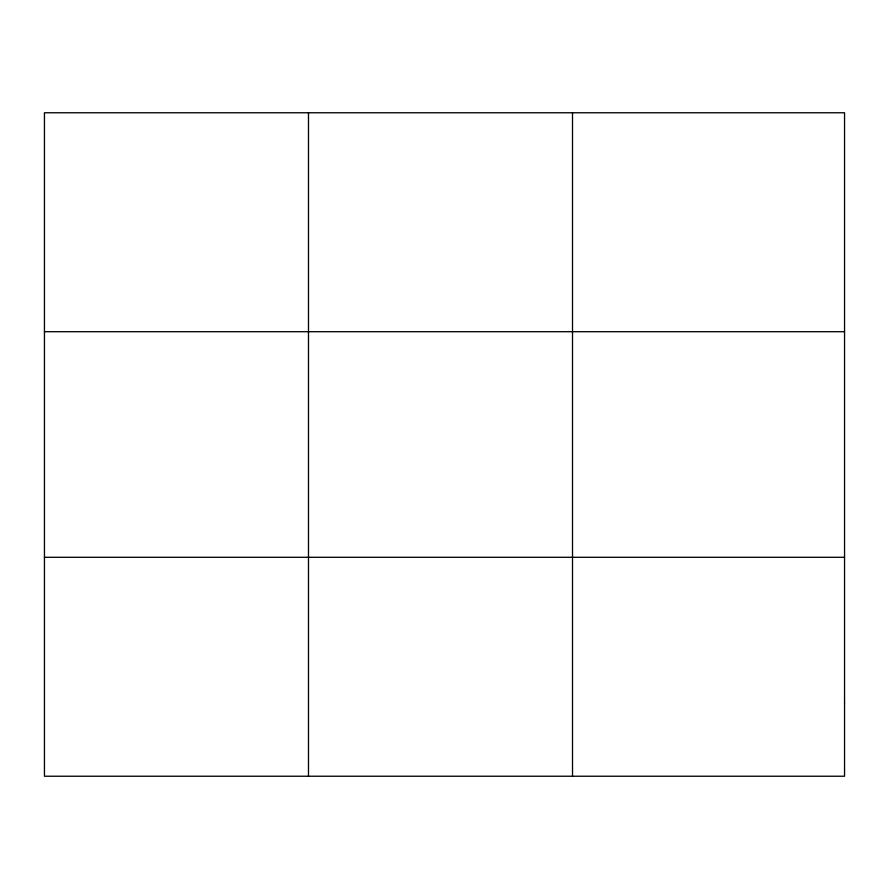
<?xml version="1.0" encoding="UTF-8"?>
<svg xmlns="http://www.w3.org/2000/svg" width="889" height="889" viewBox="0 0 889 889"><rect width="100%" height="100%" fill="white"/><g stroke="black" fill="none" stroke-linecap="round" stroke-linejoin="round"><path stroke-width="1.33" d="M308.483 112.77L308.483 776.23M572.516 112.77L572.516 776.23M44.45 331.708L844.55 331.708M44.45 557.292L844.55 557.292M844.55 703.255L844.55 776.23L44.45 776.23L44.45 112.77L844.55 112.77L844.55 703.255"/></g></svg>
